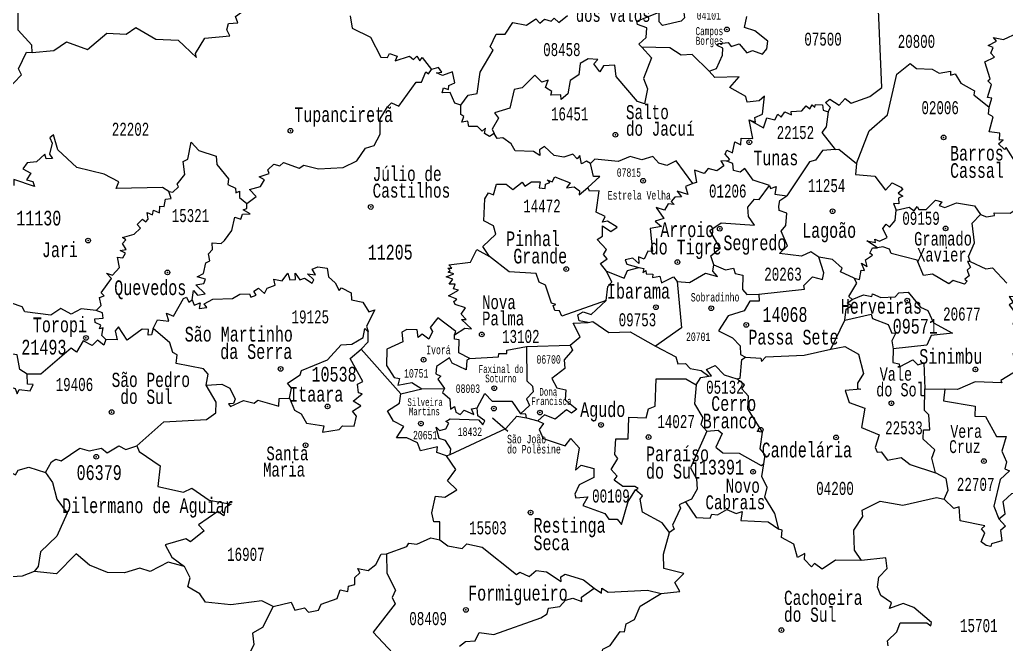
# Model space of a CAD drawing. Header units: millimetres. Extents: x 9851 to 10267, y 23387 to 23778.
# Drawn here: x 10047.2 to 10066.13, y 23424.13 to 23436.12 of the extents above; entities that cross this region are included whole.
import ezdxf
from ezdxf.enums import TextEntityAlignment as Align

# ---------------------------------------------------------------- set-up
doc = ezdxf.new("R2010")
doc.units = ezdxf.units.MM
doc.layers.add('3', color=7, linetype='Continuous')
doc.styles.add('MONOTXT', font='MONOTXT', dxfattribs={"height": 0.2})

# ---------------------------------------------------------------- blocks, each defined once
blk = doc.blocks.new('SEDE')
at = {"layer": '3', "color": 7, "linetype": 'Continuous'}
blk.add_circle((0, 0), 0.00451, dxfattribs=at)

msp = doc.modelspace()

# ---------------------------------------------------------------- linework, layer by layer
at = {"color": 7, "linetype": 'Continuous'}
for p, q in [((10062.76, 23429.795), (10063.029, 23430.352)), ((10056.924, 23429.847), (10057.763, 23429.875)), ((10054.51, 23428.94), (10053.751, 23429.794)), ((10054.51, 23428.94), (10054.917, 23429.035)), ((10054.917, 23429.035), (10055.347, 23429.04)), ((10064.563, 23429.032), (10064.95, 23429.029)), ((10056.562, 23428.214), (10056.269, 23428.469)), ((10056.92, 23428.479), (10057.141, 23428.419)), ((10055.389, 23427.745), (10055.455, 23427.771))]:
    msp.add_line(p, q, dxfattribs=at)
for points in [[(10047.442, 23435.491), (10047.433, 23435.628), (10047.172, 23435.916), (10047.17, 23436.943), (10047.008, 23436.868), (10046.976, 23436.926), (10046.826, 23436.895), (10046.767, 23436.946), (10046.859, 23436.969), (10046.869, 23437.05), (10046.847, 23437.247), (10046.722, 23437.298), (10046.811, 23437.331), (10046.719, 23437.489), (10046.783, 23437.535), (10046.623, 23437.449), (10046.725, 23437.696), (10046.97, 23437.845)], [(10062.709, 23434.353), (10062.752, 23434.431), (10062.659, 23434.53), (10062.741, 23434.595), (10062.92, 23434.478), (10063.033, 23434.605), (10063.148, 23434.517), (10063.509, 23434.647), (10063.737, 23434.817), (10063.65, 23436.906), (10063.451, 23437.179), (10063.507, 23437.452)], [(10047.442, 23435.491), (10047.858, 23435.525), (10048.101, 23435.696), (10048.503, 23435.544), (10048.87, 23435.86), (10049.24, 23435.841), (10049.426, 23435.969), (10049.812, 23435.746), (10050.24, 23435.725), (10050.589, 23435.391), (10050.573, 23435.471), (10050.754, 23435.762), (10051.229, 23435.809), (10051.171, 23435.922), (10051.207, 23436.048), (10051.385, 23436.058), (10051.342, 23436.179), (10051.452, 23436.262), (10051.506, 23436.474), (10051.588, 23436.456), (10051.778, 23436.615), (10051.698, 23436.683)], [(10060.152, 23436.491), (10059.942, 23436.256), (10059.955, 23436.152), (10059.888, 23436.092), (10059.532, 23436.008), (10059.466, 23436.077), (10059.465, 23436.265)], [(10059.135, 23435.589), (10059.08, 23435.651), (10059.215, 23435.78), (10059.234, 23435.963), (10059.052, 23436.026), (10059.04, 23436.092), (10059.465, 23436.265)], [(10053.54, 23436.192), (10053.58, 23435.956), (10053.929, 23435.785), (10054.131, 23435.397), (10054.258, 23435.392), (10054.294, 23435.471), (10054.439, 23435.416), (10054.402, 23435.33), (10054.679, 23435.417), (10054.756, 23435.352), (10054.818, 23435.418), (10054.873, 23435.331), (10054.92, 23435.394), (10055.103, 23435.161)], [(10055.66, 23434.476), (10055.801, 23434.673), (10055.974, 23434.7), (10056.035, 23435.112), (10056.282, 23435.536), (10056.228, 23435.595), (10056.341, 23435.841), (10056.513, 23435.839), (10056.662, 23436.067), (10056.923, 23436.015), (10057.101, 23436.135), (10057.18, 23436.051), (10057.267, 23436.13), (10057.395, 23436.091), (10057.455, 23436.149), (10057.544, 23436.068), (10057.712, 23436.199)], [(10060.424, 23435.13), (10060.567, 23435.181), (10060.683, 23435.439), (10060.689, 23435.571), (10060.582, 23435.623), (10060.613, 23435.661), (10060.794, 23435.681), (10060.847, 23435.605), (10061.002, 23435.656), (10061.151, 23435.482), (10061.256, 23435.525), (10061.449, 23435.46), (10061.532, 23435.559), (10061.552, 23435.705), (10061.301, 23435.906), (10061.105, 23435.969), (10061.152, 23436.183)], [(10065.799, 23434.439), (10065.848, 23434.616), (10065.766, 23434.626), (10065.846, 23434.876), (10065.77, 23434.944), (10065.815, 23434.982), (10065.718, 23435.31), (10065.898, 23435.402), (10065.829, 23435.477), (10065.874, 23435.583), (10065.779, 23435.624), (10065.936, 23435.71), (10065.883, 23435.779), (10066.076, 23435.738), (10066.349, 23435.865), (10066.583, 23435.871), (10066.605, 23435.947), (10066.744, 23435.87), (10066.872, 23435.896), (10067.108, 23436.037), (10067.33, 23435.981), (10067.504, 23436.096), (10067.755, 23436.046)], [(10046.03, 23434.421), (10046.642, 23434.447), (10047.237, 23435.062), (10047.175, 23435.176), (10047.33, 23435.498), (10047.442, 23435.491)], [(10059.135, 23435.589), (10059.319, 23435.384), (10059.165, 23434.991), (10059.241, 23434.791), (10059.188, 23434.502), (10059.053, 23434.547), (10058.642, 23435.031), (10058.615, 23435.247), (10058.4, 23435.234), (10058.331, 23435.121), (10058.215, 23435.271), (10058.294, 23435.354), (10058.106, 23435.365), (10057.95, 23435.281), (10057.927, 23435.06), (10057.76, 23434.954), (10057.714, 23434.696), (10057.585, 23434.589), (10057.583, 23434.678), (10057.388, 23434.671), (10057.411, 23434.743), (10057.285, 23434.818), (10057.338, 23434.96), (10057.215, 23434.922), (10057.084, 23435.057), (10056.841, 23434.812), (10056.686, 23434.78), (10056.604, 23434.422), (10056.308, 23434.332), (10056.386, 23434.226), (10056.267, 23434.018), (10056.304, 23433.936)], [(10060.424, 23435.13), (10060.103, 23435.454), (10059.89, 23435.439), (10059.672, 23435.579), (10059.135, 23435.589)], [(10051.56, 23432.592), (10051.736, 23432.723), (10051.609, 23432.86), (10051.821, 23432.916), (10051.897, 23433.043), (10051.797, 23433.103), (10051.988, 23433.166), (10051.959, 23433.237), (10052.075, 23433.348), (10052.189, 23433.311), (10052.264, 23433.381), (10052.56, 23433.269), (10052.651, 23433.326), (10052.934, 23433.257), (10053.406, 23433.284), (10053.67, 23433.407), (10053.837, 23433.654), (10054, 23433.707), (10054.113, 23433.92), (10054.117, 23434.218), (10054.255, 23434.447), (10054.331, 23434.522), (10054.471, 23434.457), (10054.803, 23434.918), (10054.911, 23434.917), (10054.994, 23435.119), (10055.044, 23435.081), (10055.103, 23435.161)], [(10055.66, 23434.476), (10055.547, 23434.516), (10055.46, 23434.723), (10055.304, 23434.717), (10055.331, 23434.808), (10055.427, 23434.778), (10055.435, 23434.858), (10055.549, 23434.909), (10055.504, 23435.116), (10055.314, 23435.047), (10055.193, 23435.097), (10055.297, 23435.112), (10055.233, 23435.201), (10055.103, 23435.161)], [(10061.195, 23434.195), (10061.314, 23434.152), (10061.303, 23434.243), (10061.449, 23434.308), (10061.49, 23434.652), (10061.389, 23434.561), (10061.154, 23434.539), (10061.131, 23434.647), (10060.825, 23434.816), (10061.002, 23435.025), (10060.538, 23435.008), (10060.424, 23435.13)], [(10063.252, 23433.356), (10063.495, 23433.989), (10063.851, 23434.295), (10064.027, 23435.076), (10064.285, 23435.276), (10064.406, 23435.185), (10064.707, 23435.17), (10064.841, 23435.091), (10065.059, 23435.132), (10065.056, 23435.056), (10065.143, 23435.078), (10065.252, 23434.898), (10065.515, 23434.754), (10065.502, 23434.679), (10065.799, 23434.439)], [(10056.304, 23433.936), (10056.213, 23433.877), (10056.118, 23433.935), (10056.133, 23434.04), (10056.071, 23433.982), (10055.981, 23434.066), (10055.815, 23434.072), (10055.797, 23434.171), (10055.684, 23434.155), (10055.723, 23434.26), (10055.662, 23434.298), (10055.66, 23434.476)], [(10061.195, 23434.195), (10061.471, 23434.045), (10061.533, 23434.233), (10061.685, 23434.2), (10061.745, 23434.303), (10061.807, 23434.251), (10061.876, 23434.348), (10062.006, 23434.292), (10062, 23434.358), (10062.202, 23434.368), (10062.288, 23434.464), (10062.355, 23434.41), (10062.404, 23434.482), (10062.451, 23434.438), (10062.466, 23434.49), (10062.603, 23434.485), (10062.614, 23434.381), (10062.709, 23434.353)], [(10062.709, 23434.353), (10062.673, 23434.061), (10062.591, 23433.953), (10062.843, 23433.629)], [(10066.481, 23433.274), (10066.336, 23433.331), (10066.127, 23433.665), (10066.092, 23433.628), (10065.98, 23433.735), (10066.064, 23433.813), (10065.997, 23433.809), (10066.003, 23433.942), (10065.797, 23433.964), (10065.873, 23434.254), (10065.783, 23434.308), (10065.799, 23434.439)], [(10060.766, 23433.405), (10060.822, 23433.435), (10060.734, 23433.54), (10060.764, 23433.615), (10060.875, 23433.564), (10060.918, 23433.772), (10061.033, 23433.718), (10061.038, 23433.846), (10061.267, 23433.838), (10061.195, 23434.195)], [(10050.062, 23432.821), (10049.938, 23432.896), (10049.053, 23432.878), (10049.101, 23433.01), (10048.821, 23433.151), (10048.298, 23433.28), (10047.929, 23433.623), (10047.847, 23433.912), (10047.78, 23433.849), (10047.823, 23433.747), (10047.769, 23433.536), (10047.83, 23433.452), (10047.709, 23433.451), (10047.68, 23433.536), (10047.521, 23433.393), (10047.343, 23433.374), (10047.26, 23433.255), (10047.415, 23433.173), (10047.329, 23433.047), (10047.454, 23433.011), (10047.482, 23432.919), (10047.087, 23433.052), (10047.087, 23432.937)], [(10058.148, 23433.36), (10058.072, 23433.401), (10057.98, 23433.353), (10057.945, 23433.511), (10057.895, 23433.448), (10057.809, 23433.541), (10057.64, 23433.481), (10057.454, 23433.514), (10057.269, 23433.683), (10057.17, 23433.62), (10057.178, 23433.51), (10057.059, 23433.586), (10056.702, 23433.602), (10056.627, 23433.734), (10056.47, 23433.852), (10056.36, 23433.837), (10056.304, 23433.936)], [(10050.062, 23432.821), (10050.136, 23432.806), (10050.247, 23432.911), (10050.22, 23432.964), (10050.368, 23433.149), (10050.336, 23433.398), (10050.423, 23433.443), (10050.49, 23433.768), (10050.635, 23433.607), (10050.971, 23433.5), (10050.984, 23433.341), (10051.206, 23433.063), (10051.193, 23432.953), (10051.34, 23432.884), (10051.347, 23432.796), (10051.416, 23432.829), (10051.419, 23432.708), (10051.56, 23432.592)], [(10062.843, 23433.629), (10062.6, 23433.609), (10062.464, 23433.425), (10062.351, 23433.392), (10061.917, 23432.736)], [(10062.843, 23433.629), (10062.915, 23433.635), (10063.252, 23433.356)], [(10060.115, 23432.973), (10059.791, 23433.412), (10059.613, 23433.321), (10059.463, 23433.363), (10059.343, 23433.494), (10059.135, 23433.431), (10058.908, 23433.494), (10058.68, 23433.399), (10058.233, 23433.441), (10058.148, 23433.36)], [(10060.766, 23433.405), (10060.651, 23433.408), (10060.705, 23433.312), (10060.573, 23433.218), (10060.409, 23433.26), (10060.33, 23433.168), (10060.143, 23433.229), (10060.185, 23432.991), (10060.115, 23432.973)], [(10061.583, 23432.937), (10061.27, 23433.037), (10061.112, 23433.26), (10061.02, 23433.195), (10060.895, 23433.224), (10060.881, 23433.36), (10060.766, 23433.405)], [(10058.101, 23432.895), (10058.33, 23433.111), (10058.206, 23433.111), (10058.148, 23433.36)], [(10063.252, 23433.356), (10063.231, 23433.15), (10063.608, 23433.113), (10063.808, 23432.844), (10063.937, 23432.987), (10064.103, 23432.905), (10064.139, 23432.858), (10064.05, 23432.791), (10064.143, 23432.731), (10064.057, 23432.691), (10064.067, 23432.582), (10063.963, 23432.589), (10064.015, 23432.466)], [(10056.21, 23431.574), (10056.083, 23431.763), (10056.336, 23432.004), (10056.292, 23432.163), (10056.105, 23432.261), (10056.123, 23432.681), (10056.195, 23432.793), (10056.287, 23432.76), (10056.345, 23432.964), (10056.531, 23432.959), (10056.662, 23432.861), (10056.839, 23433.002), (10056.891, 23432.923), (10057.021, 23433.01), (10057.182, 23433.009), (10057.163, 23432.891), (10057.282, 23432.881), (10057.289, 23432.965), (10057.372, 23432.996), (10057.318, 23433.047), (10057.412, 23433.01), (10057.465, 23433.104), (10057.76, 23432.985), (10057.693, 23432.89), (10057.838, 23432.914), (10057.939, 23432.837), (10057.93, 23432.757), (10058.101, 23432.895)], [(10058.456, 23431.293), (10058.345, 23431.438), (10058.473, 23431.53), (10058.402, 23431.615), (10058.454, 23431.708), (10058.28, 23431.897), (10058.382, 23431.967), (10058.378, 23432.16), (10058.542, 23432.054), (10058.663, 23432.134), (10058.474, 23432.255), (10058.378, 23432.23), (10058.429, 23432.342), (10058.26, 23432.427), (10058.314, 23432.834), (10058.133, 23432.83), (10058.101, 23432.895)], [(10060.115, 23432.973), (10059.971, 23432.918), (10060.02, 23432.766), (10059.813, 23432.826), (10059.895, 23432.719), (10059.766, 23432.713), (10059.698, 23432.631), (10059.754, 23432.575), (10059.637, 23432.586), (10059.57, 23432.466), (10059.408, 23432.514), (10059.557, 23432.303), (10059.39, 23432.251), (10059.513, 23432.151), (10059.292, 23432.114), (10059.339, 23431.667), (10059.253, 23431.677), (10059.182, 23431.52), (10059.074, 23431.566), (10059.078, 23431.442), (10058.961, 23431.54), (10058.814, 23431.507), (10058.849, 23431.429), (10059.075, 23431.362)], [(10060.518, 23431.413), (10060.461, 23431.586), (10060.639, 23431.736), (10060.442, 23432.076), (10060.656, 23432.221), (10061.299, 23432.178), (10061.183, 23432.341), (10061.171, 23432.522), (10061.295, 23432.677), (10061.388, 23432.669), (10061.583, 23432.937)], [(10061.583, 23432.937), (10061.603, 23432.877), (10061.715, 23432.918), (10061.688, 23432.77), (10061.917, 23432.736)], [(10048.668, 23430.538), (10048.761, 23430.634), (10048.731, 23430.784), (10048.822, 23430.82), (10048.76, 23430.874), (10048.96, 23431.149), (10048.865, 23431.252), (10048.983, 23431.217), (10049.117, 23431.361), (10049.077, 23431.559), (10049.179, 23431.545), (10049.227, 23431.638), (10049.127, 23431.69), (10049.24, 23431.708), (10049.175, 23431.823), (10049.233, 23431.895), (10049.172, 23431.94), (10049.398, 23432.003), (10049.517, 23432.119), (10049.455, 23432.187), (10049.558, 23432.291), (10049.62, 23432.236), (10049.667, 23432.289), (10049.643, 23432.419), (10049.747, 23432.376), (10049.766, 23432.465), (10049.882, 23432.411), (10049.887, 23432.541), (10049.972, 23432.531), (10049.994, 23432.673), (10050.107, 23432.689), (10050.062, 23432.821)], [(10062.529, 23431.559), (10062.375, 23431.662), (10062.197, 23431.579), (10061.777, 23431.632), (10061.927, 23431.776), (10061.81, 23432.062), (10061.899, 23432.172), (10061.917, 23432.405), (10061.768, 23432.454), (10061.76, 23432.538), (10061.782, 23432.647), (10061.917, 23432.736)], [(10064.015, 23432.466), (10064.265, 23432.518), (10064.358, 23432.453), (10064.414, 23432.536), (10064.45, 23432.474), (10064.591, 23432.476), (10064.771, 23432.658), (10064.889, 23432.626), (10064.842, 23432.555), (10064.947, 23432.516), (10065.17, 23432.603), (10065.515, 23432.545), (10065.635, 23432.381)], [(10065.635, 23432.381), (10065.75, 23432.335), (10065.9, 23432.361), (10065.896, 23432.414), (10066.202, 23432.407), (10066.357, 23432.506), (10066.39, 23432.674)], [(10050.509, 23430.745), (10050.537, 23430.924), (10050.613, 23430.829), (10050.755, 23430.855), (10050.579, 23431.031), (10050.732, 23431.053), (10050.763, 23431.136), (10050.606, 23431.181), (10050.727, 23431.25), (10050.773, 23431.454), (10050.849, 23431.488), (10050.82, 23431.626), (10050.9, 23431.707), (10050.892, 23431.839), (10051.064, 23431.823), (10051.127, 23431.883), (10051.272, 23432.072), (10051.33, 23432.331), (10051.44, 23432.292), (10051.475, 23432.384), (10051.622, 23432.39), (10051.484, 23432.467), (10051.557, 23432.493), (10051.56, 23432.592)], [(10063.654, 23431.741), (10063.452, 23431.875), (10063.619, 23431.844), (10063.602, 23431.908), (10063.693, 23431.867), (10063.84, 23431.94), (10063.759, 23432.113), (10063.82, 23432.192), (10063.886, 23432.137), (10063.992, 23432.265), (10064.015, 23432.466)], [(10065.431, 23431.481), (10065.399, 23431.571), (10065.514, 23431.836), (10065.471, 23432.214), (10065.635, 23432.381)], [(10055.54, 23430.068), (10055.742, 23430.197), (10055.868, 23430.188), (10055.673, 23430.365), (10055.765, 23430.367), (10055.668, 23430.468), (10055.751, 23430.59), (10055.554, 23430.65), (10055.526, 23430.71), (10055.587, 23430.753), (10055.427, 23430.816), (10055.617, 23430.925), (10055.522, 23430.956), (10055.552, 23431.043), (10055.442, 23431.045), (10055.511, 23431.14), (10055.381, 23431.183), (10055.526, 23431.239), (10055.417, 23431.27), (10055.461, 23431.303), (10055.415, 23431.353), (10055.488, 23431.347), (10055.43, 23431.413), (10055.849, 23431.465), (10055.968, 23431.706), (10056.21, 23431.574)], [(10063.211, 23431.157), (10063.308, 23431.131), (10063.341, 23431.312), (10063.408, 23431.305), (10063.349, 23431.446), (10063.458, 23431.38), (10063.425, 23431.51), (10063.559, 23431.598), (10063.511, 23431.64), (10063.558, 23431.737), (10063.654, 23431.741)], [(10065.431, 23431.481), (10065.383, 23431.478), (10065.442, 23431.366), (10065.376, 23431.311), (10065.414, 23431.201), (10065.329, 23431.139), (10065.375, 23431.103), (10065.325, 23431.042), (10065.108, 23431.111), (10065.026, 23431.046), (10064.713, 23431.236), (10064.539, 23431.211), (10064.416, 23431.504), (10063.92, 23431.634), (10063.888, 23431.717), (10063.76, 23431.758), (10063.654, 23431.741)], [(10058.451, 23430.731), (10057.602, 23430.431), (10057.558, 23430.533), (10057.467, 23430.538), (10057.434, 23430.631), (10057.483, 23430.65), (10057.404, 23430.676), (10057.284, 23431.023), (10057.168, 23431.082), (10057.109, 23431.247), (10056.591, 23431.277), (10056.21, 23431.574)], [(10061.377, 23430.849), (10062.258, 23430.946), (10062.245, 23431.016), (10062.408, 23431.186), (10062.602, 23431.134), (10062.628, 23431.258), (10062.529, 23431.559)], [(10063.211, 23431.157), (10062.946, 23431.282), (10062.981, 23431.352), (10062.795, 23431.519), (10062.529, 23431.559)], [(10050.509, 23430.745), (10050.544, 23430.638), (10050.66, 23430.685), (10050.64, 23430.573), (10050.793, 23430.598), (10050.737, 23430.666), (10050.907, 23430.753), (10051.282, 23430.77), (10051.425, 23430.851), (10051.608, 23430.855), (10051.634, 23430.793), (10051.734, 23430.834), (10051.694, 23430.91), (10051.779, 23430.966), (10051.898, 23430.863), (10051.945, 23430.964), (10052.103, 23431.024), (10052.077, 23431.138), (10052.236, 23431.108), (10052.346, 23431.253), (10052.385, 23431.129), (10052.493, 23431.135), (10052.482, 23431.256), (10052.571, 23431.128), (10052.661, 23431.156), (10052.813, 23431.064), (10052.844, 23431.128), (10052.723, 23431.242), (10052.876, 23431.224), (10052.811, 23431.329), (10052.922, 23431.374), (10053.101, 23431.353), (10053.126, 23431.181), (10053.251, 23431.07), (10053.328, 23430.923), (10053.371, 23430.97), (10053.559, 23430.875), (10053.566, 23430.739), (10053.783, 23430.698), (10053.9, 23430.511), (10054.01, 23430.553), (10053.854, 23430.235), (10053.883, 23430.13)], [(10058.456, 23431.293), (10058.793, 23431.158), (10058.862, 23431.302), (10059.075, 23431.362)], [(10059.075, 23431.362), (10059.172, 23431.343), (10059.151, 23431.269), (10059.214, 23431.303), (10059.218, 23431.24), (10059.343, 23431.232), (10059.34, 23431.168), (10059.478, 23431.197), (10059.51, 23431.069), (10059.745, 23431.184), (10059.813, 23431.094)], [(10059.813, 23431.094), (10060.05, 23431.076), (10060.355, 23431.251), (10060.589, 23431.19), (10060.494, 23431.294), (10060.518, 23431.413)], [(10060.518, 23431.413), (10060.739, 23431.319), (10060.891, 23431.353), (10060.923, 23431.245), (10061.071, 23431.215), (10061.065, 23430.942), (10061.152, 23430.842), (10061.377, 23430.849)], [(10065.431, 23431.481), (10065.733, 23431.334), (10065.865, 23431.356), (10066.138, 23431.061)], [(10058.451, 23430.731), (10058.485, 23430.999), (10058.558, 23431.084), (10058.456, 23431.293)], [(10063.169, 23430.751), (10063.108, 23430.807), (10063.258, 23431.062), (10063.211, 23431.157)], [(10059.813, 23431.094), (10059.894, 23430.206), (10059.4, 23429.854)], [(10066.407, 23431.011), (10066.347, 23430.956), (10066.364, 23430.792), (10066.185, 23430.807), (10066.256, 23430.691), (10066.18, 23430.645), (10066.35, 23430.431), (10066.252, 23430.28), (10066.376, 23430.21), (10066.44, 23430.051), (10066.249, 23429.699), (10066.364, 23429.535), (10066.367, 23429.403), (10066.019, 23429.194), (10066.043, 23429.15), (10065.528, 23429.165), (10065.19, 23429.023), (10064.95, 23429.029)], [(10049.762, 23430.193), (10049.845, 23430.356), (10050.063, 23430.334), (10050.014, 23430.487), (10050.152, 23430.427), (10050.343, 23430.768), (10050.397, 23430.793), (10050.445, 23430.699), (10050.509, 23430.745)], [(10061.377, 23430.849), (10061.383, 23430.715), (10061.206, 23430.715), (10061.096, 23430.531), (10060.794, 23430.433), (10060.608, 23430.145), (10060.876, 23430.015), (10061.024, 23429.86), (10061.025, 23429.692), (10061.126, 23429.641)], [(10063.169, 23430.751), (10063.385, 23430.835), (10063.547, 23430.806), (10063.558, 23430.859), (10063.721, 23430.79), (10063.994, 23430.798), (10064.063, 23430.874), (10064.246, 23430.887), (10064.483, 23430.599), (10064.622, 23430.54), (10064.73, 23430.303), (10065.094, 23430.105), (10064.684, 23430.058), (10064.605, 23429.87), (10063.957, 23429.801)], [(10048.668, 23430.538), (10048.381, 23430.568), (10048.185, 23430.47), (10047.992, 23430.575), (10047.796, 23430.449), (10047.299, 23430.511), (10047.25, 23430.607), (10047.04, 23430.676), (10046.984, 23430.5), (10046.843, 23430.437), (10046.812, 23430.274)], [(10058.107, 23430.31), (10057.932, 23430.338), (10057.908, 23430.456), (10058.009, 23430.51), (10058.163, 23430.461), (10058.451, 23430.731)], [(10063.029, 23430.352), (10063.057, 23430.562), (10063.155, 23430.624), (10063.072, 23430.681), (10063.169, 23430.751)], [(10048.85, 23429.981), (10048.776, 23430.055), (10048.801, 23430.203), (10048.729, 23430.185), (10048.758, 23430.253), (10048.646, 23430.307), (10048.644, 23430.378), (10048.8, 23430.387), (10048.79, 23430.49), (10048.668, 23430.538)], [(10055.54, 23430.068), (10055.565, 23430.137), (10055.219, 23430.395), (10055.073, 23430.208), (10055.12, 23430.133), (10055.047, 23429.99), (10054.922, 23430.081), (10054.845, 23430.02), (10054.828, 23430.166), (10054.63, 23430.171), (10054.532, 23430.121), (10054.552, 23429.938), (10054.245, 23429.795), (10054.234, 23429.483), (10054.381, 23429.25), (10054.487, 23429.235), (10054.452, 23429.102), (10054.72, 23429.153), (10054.917, 23429.035)], [(10063.029, 23430.352), (10063.534, 23430.468), (10063.563, 23430.385), (10063.859, 23430.267), (10063.93, 23430.105), (10064.01, 23430.107), (10063.933, 23429.953), (10063.957, 23429.801)], [(10047.342, 23429.316), (10047.203, 23429.403), (10047.153, 23429.686), (10046.974, 23429.711), (10047.02, 23429.783), (10046.928, 23429.803), (10046.865, 23430.069), (10046.907, 23430.199), (10046.812, 23430.274)], [(10049.762, 23430.193), (10049.73, 23430.07), (10049.667, 23430.061), (10049.673, 23430.17), (10049.549, 23430.176), (10049.263, 23429.97), (10049.095, 23430.223), (10049.032, 23430.145), (10049.07, 23429.975), (10048.85, 23429.981)], [(10050.775, 23429.105), (10050.815, 23429.314), (10050.723, 23429.42), (10050.199, 23429.519), (10050.218, 23429.687), (10050.14, 23429.73), (10050.082, 23429.918), (10049.762, 23430.193)], [(10052.379, 23428.855), (10052.415, 23429.049), (10052.338, 23429.144), (10052.582, 23429.301), (10052.608, 23429.386), (10053.105, 23429.588), (10053.367, 23429.879), (10053.574, 23429.889), (10053.791, 23430.018), (10053.82, 23430.19), (10053.883, 23430.13)], [(10057.763, 23429.875), (10057.949, 23430.033), (10057.82, 23430.297), (10058.107, 23430.31)], [(10058.107, 23430.31), (10058.197, 23430.324), (10058.501, 23430.117), (10058.909, 23430.126), (10059.4, 23429.854)], [(10053.751, 23429.794), (10053.882, 23429.935), (10053.883, 23430.13)], [(10055.837, 23429.614), (10055.626, 23429.723), (10055.633, 23429.973), (10055.543, 23429.988), (10055.54, 23430.068)], [(10048.85, 23429.981), (10048.815, 23429.875), (10048.695, 23429.968), (10048.592, 23429.863), (10048.416, 23429.953), (10048.288, 23429.738), (10048.19, 23429.815), (10047.604, 23429.318), (10047.342, 23429.316)], [(10055.837, 23429.614), (10056.387, 23429.648), (10056.393, 23429.713), (10056.542, 23429.715), (10056.543, 23429.777), (10056.924, 23429.847)], [(10056.924, 23429.847), (10056.926, 23429.186), (10057.038, 23429.086), (10057.052, 23428.976), (10056.922, 23428.844), (10056.977, 23428.715), (10056.81, 23428.553)], [(10057.763, 23429.875), (10057.806, 23429.777), (10057.646, 23429.588), (10057.657, 23429.425), (10057.407, 23429.235), (10057.504, 23429.051), (10057.679, 23429.016), (10057.665, 23428.821), (10057.887, 23428.643), (10057.783, 23428.567), (10057.69, 23428.63), (10057.472, 23428.454), (10057.269, 23428.536), (10057.141, 23428.419)], [(10059.4, 23429.854), (10059.785, 23429.645), (10059.823, 23429.514), (10059.975, 23429.523), (10060.06, 23429.421), (10060.271, 23429.386), (10060.419, 23429.274)], [(10062.76, 23429.795), (10063.032, 23429.846), (10063.293, 23429.699), (10063.39, 23429.331), (10063.275, 23429.141), (10063.275, 23429.037), (10063.337, 23429.026), (10063.037, 23428.999), (10063.112, 23428.769), (10063.414, 23428.662), (10063.349, 23428.291), (10063.686, 23428.149), (10063.61, 23427.905), (10063.652, 23427.82), (10063.724, 23427.824), (10063.847, 23427.664), (10064.11, 23427.713), (10064.283, 23427.581), (10064.767, 23427.422)], [(10052.379, 23428.855), (10052.471, 23428.624), (10052.601, 23428.554), (10052.704, 23428.374), (10053.032, 23428.323), (10053.007, 23428.204), (10053.329, 23428.255), (10053.395, 23428.323), (10053.616, 23428.317), (10053.664, 23428.509), (10053.583, 23428.608), (10053.744, 23428.707), (10053.595, 23428.797), (10053.769, 23428.936), (10053.698, 23428.955), (10053.68, 23429.123), (10053.783, 23429.175), (10053.542, 23429.616), (10053.751, 23429.794)], [(10055.837, 23429.614), (10055.776, 23429.581), (10055.765, 23429.398), (10055.496, 23429.524), (10055.446, 23429.631), (10055.197, 23429.464), (10055.183, 23429.321), (10055.282, 23429.279), (10055.224, 23429.221), (10055.347, 23429.04)], [(10060.959, 23429.228), (10061.022, 23429.239), (10061.054, 23429.598), (10061.126, 23429.641)], [(10061.126, 23429.641), (10061.416, 23429.622), (10061.429, 23429.561), (10061.511, 23429.647), (10062.251, 23429.68), (10062.76, 23429.795)], [(10063.957, 23429.801), (10063.949, 23429.538), (10064.073, 23429.512), (10064.076, 23429.456), (10064.333, 23429.593), (10064.43, 23429.493), (10064.543, 23429.532), (10064.563, 23429.032)], [(10060.419, 23429.274), (10060.474, 23429.281), (10060.378, 23429.406), (10060.541, 23429.484), (10060.712, 23429.302), (10060.959, 23429.228)], [(10045.975, 23428.335), (10045.978, 23428.422), (10046.002, 23428.38), (10046.099, 23428.45), (10046.065, 23428.535), (10046.137, 23428.661), (10046.429, 23428.64), (10046.628, 23428.751), (10046.552, 23428.956), (10046.595, 23429.091), (10046.709, 23429.09), (10046.856, 23428.956), (10046.972, 23429.211), (10046.983, 23429.077), (10047.11, 23429.037), (10047.149, 23428.939), (10047.189, 23429.022), (10047.4, 23428.993), (10047.46, 23429.114), (10047.347, 23429.125), (10047.342, 23429.316)], [(10060.177, 23429.113), (10060.267, 23429.252), (10060.419, 23429.274)], [(10049.445, 23427.94), (10049.963, 23428.402), (10050.786, 23428.443), (10050.962, 23428.573), (10050.967, 23428.778), (10050.775, 23429.105)], [(10050.775, 23429.105), (10051.079, 23429.124), (10051.233, 23429.046), (10051.333, 23428.837), (10051.3, 23428.751), (10051.208, 23428.746), (10051.243, 23428.696), (10051.494, 23428.812), (10051.697, 23428.756), (10051.769, 23428.816), (10052.172, 23428.699), (10052.178, 23428.848), (10052.379, 23428.855)], [(10059.011, 23427.095), (10059.063, 23427.118), (10059.002, 23427.16), (10058.768, 23427.157), (10058.602, 23427.28), (10058.662, 23427.356), (10058.545, 23427.488), (10058.672, 23427.698), (10058.617, 23427.776), (10058.638, 23428.073), (10058.874, 23428.071), (10058.885, 23428.493), (10059.217, 23428.479), (10059.26, 23428.651), (10059.388, 23428.703), (10059.41, 23429.223), (10059.978, 23429.226), (10060.177, 23429.113)], [(10060.177, 23429.113), (10060.144, 23428.748), (10060.308, 23428.475), (10060.269, 23428.351), (10060.383, 23428.22)], [(10061.474, 23427.593), (10061.503, 23427.767), (10061.405, 23427.885), (10061.45, 23428.203), (10061.169, 23428.649), (10061.181, 23428.893), (10061.052, 23429.032), (10061.103, 23429.111), (10060.959, 23429.228)], [(10055.389, 23427.745), (10055.202, 23427.813), (10055.217, 23427.919), (10054.889, 23427.846), (10054.832, 23427.998), (10054.625, 23428.093), (10054.427, 23428.092), (10054.567, 23428.311), (10054.373, 23428.416), (10054.258, 23428.613), (10054.485, 23428.76), (10054.51, 23428.94)], [(10055.347, 23429.04), (10055.314, 23428.964), (10055.452, 23428.844), (10055.465, 23428.646), (10055.544, 23428.697), (10055.566, 23428.583), (10055.653, 23428.542), (10055.728, 23428.624), (10055.91, 23428.543), (10055.869, 23428.648), (10055.975, 23428.671)], [(10055.975, 23428.671), (10056.121, 23428.945), (10056.265, 23428.798), (10056.64, 23428.797), (10056.81, 23428.553)], [(10064.767, 23427.422), (10064.699, 23427.706), (10064.754, 23427.864), (10064.532, 23428.07), (10064.536, 23428.25), (10064.659, 23428.25), (10064.638, 23428.533), (10064.556, 23428.62), (10064.563, 23429.032)], [(10064.95, 23429.029), (10064.919, 23428.803), (10065.528, 23428.703), (10065.526, 23428.507), (10065.731, 23428.502), (10065.94, 23428.12), (10066.127, 23428.118), (10066.043, 23427.835), (10066.128, 23427.635), (10066.099, 23427.5), (10066.19, 23427.458), (10066.007, 23427.292), (10065.887, 23426.78), (10065.984, 23426.539)], [(10055.455, 23427.771), (10055.473, 23427.879), (10055.371, 23428.04), (10055.25, 23428.078), (10055.19, 23428.297), (10055.255, 23428.236), (10055.378, 23428.264), (10055.431, 23428.374), (10055.375, 23428.409), (10055.455, 23428.46), (10055.999, 23428.436), (10056.082, 23428.344), (10056.124, 23428.422), (10055.99, 23428.514), (10055.975, 23428.671)], [(10055.455, 23427.771), (10056.525, 23428.273), (10056.74, 23428.512), (10056.92, 23428.479)], [(10056.92, 23428.479), (10056.912, 23428.546), (10056.81, 23428.553)], [(10057.141, 23428.419), (10057.248, 23428.371), (10057.165, 23428.251), (10057.24, 23428.083), (10057.666, 23427.942), (10057.773, 23428.082), (10057.932, 23427.904), (10057.863, 23427.475), (10057.971, 23427.57), (10058.211, 23427.505), (10058.217, 23427.329), (10057.935, 23427.188), (10057.85, 23427.012), (10057.871, 23426.939), (10058.101, 23426.96), (10058.005, 23426.795), (10058.422, 23426.641), (10058.502, 23426.532), (10058.663, 23426.529), (10058.747, 23426.427), (10058.876, 23426.874), (10059.011, 23427.095)], [(10060.383, 23428.22), (10060.069, 23427.516), (10060.183, 23427.308), (10060.196, 23427.108), (10060.089, 23426.919), (10059.972, 23426.864)], [(10060.383, 23428.22), (10060.601, 23428.241), (10060.674, 23428.178), (10060.554, 23427.913), (10060.69, 23427.805), (10061.005, 23427.802), (10061.422, 23427.563), (10061.474, 23427.593)], [(10047.694, 23427.428), (10047.807, 23427.632), (10047.894, 23427.687), (10047.998, 23427.654), (10048.351, 23427.897), (10048.535, 23427.841), (10048.767, 23427.898), (10048.875, 23427.803), (10049.103, 23427.938), (10049.233, 23427.868), (10049.445, 23427.94)], [(10049.445, 23427.94), (10049.49, 23427.831), (10049.894, 23427.553), (10049.85, 23427.162), (10050.341, 23427.051), (10050.505, 23427.126), (10050.836, 23426.898), (10051.26, 23426.82), (10051.141, 23426.753), (10051.115, 23426.597), (10051.002, 23426.682), (10050.629, 23426.425), (10050.742, 23426.309), (10050.476, 23426.098), (10050.384, 23426.153), (10049.99, 23426.037), (10050.119, 23425.804), (10050.363, 23425.623)], [(10055.261, 23426.134), (10055.26, 23426.48), (10055.144, 23426.481), (10055.108, 23426.656), (10055.178, 23426.973), (10055.356, 23426.955), (10055.585, 23427.095), (10055.407, 23427.269), (10055.568, 23427.487), (10055.389, 23427.745)], [(10061.766, 23426.338), (10061.685, 23426.644), (10061.494, 23426.953), (10061.541, 23427.14), (10061.438, 23427.35), (10061.474, 23427.593)], [(10045.828, 23427.369), (10045.944, 23427.434), (10046.497, 23427.325), (10046.951, 23427.466), (10047.121, 23427.384), (10047.169, 23427.472), (10047.377, 23427.533), (10047.694, 23427.428)], [(10047.694, 23427.428), (10047.832, 23427.233), (10047.911, 23426.918), (10048.11, 23426.647), (10047.912, 23426.205), (10047.597, 23425.905), (10047.555, 23425.626), (10047.476, 23425.526)], [(10064.933, 23426.917), (10065.01, 23427.09), (10064.972, 23427.312), (10064.767, 23427.422)], [(10059.664, 23426.276), (10059.525, 23426.46), (10059.147, 23426.667), (10059.101, 23426.916), (10059.147, 23426.981), (10059.011, 23427.095)], [(10065.984, 23426.539), (10066.103, 23426.633), (10066.068, 23426.872), (10066.234, 23427.023), (10066.602, 23427.048), (10066.897, 23426.871), (10067.352, 23426.972)], [(10059.972, 23426.864), (10059.848, 23426.808), (10059.879, 23426.742), (10059.722, 23426.417), (10059.753, 23426.34), (10059.664, 23426.276)], [(10059.972, 23426.864), (10060.18, 23426.565), (10060.445, 23426.55), (10060.476, 23426.631), (10060.586, 23426.615), (10060.763, 23426.716), (10060.947, 23426.638), (10061.057, 23426.681), (10061.032, 23426.508), (10061.558, 23426.479), (10061.766, 23426.338)], [(10063.349, 23425.736), (10063.215, 23425.937), (10063.203, 23426.32), (10063.373, 23426.585), (10063.365, 23426.708), (10063.709, 23426.875), (10064.14, 23426.798), (10064.788, 23426.947), (10064.933, 23426.917)], [(10065.984, 23426.539), (10066.114, 23426.398), (10066.014, 23426.315), (10066.039, 23426.115), (10065.842, 23426.061), (10065.833, 23426.005), (10065.742, 23426.026), (10065.645, 23426.1), (10065.717, 23426.27), (10065.654, 23426.346), (10065.713, 23426.403), (10065.239, 23426.498), (10065.222, 23426.768), (10065.119, 23426.736), (10064.933, 23426.917)], [(10059.509, 23425.107), (10059.862, 23425.141), (10059.765, 23425.315), (10059.94, 23425.491), (10059.559, 23425.585), (10059.552, 23425.862), (10059.664, 23426.276)], [(10063.349, 23425.736), (10062.85, 23425.747), (10062.593, 23425.57), (10062.449, 23425.68), (10062.389, 23425.62), (10062.257, 23425.755), (10062.259, 23425.875), (10062.119, 23425.799), (10062.053, 23426.055), (10061.815, 23426.178), (10061.827, 23426.32), (10061.766, 23426.338)], [(10054.237, 23425.867), (10054.627, 23426.007), (10054.663, 23426.074), (10054.819, 23426.051), (10055.088, 23426.177), (10055.261, 23426.134)], [(10055.261, 23426.134), (10055.415, 23426.02), (10055.691, 23425.968), (10055.776, 23426.056), (10056.07, 23425.993), (10056.731, 23425.471), (10056.797, 23425.516), (10056.975, 23425.433), (10057.105, 23425.546), (10057.308, 23425.519), (10057.587, 23425.338), (10057.58, 23425.423), (10057.666, 23425.478), (10058.019, 23425.368), (10058.218, 23425.209)], [(10050.363, 23425.623), (10050.047, 23425.71), (10049.702, 23425.53), (10049.502, 23425.593), (10049.208, 23425.504), (10048.882, 23425.511), (10048.542, 23425.65), (10048.285, 23425.865), (10047.906, 23425.481), (10047.476, 23425.526)], [(10052.064, 23424.855), (10052.41, 23424.937), (10052.477, 23424.785), (10052.664, 23424.831), (10052.742, 23424.746), (10052.932, 23424.783), (10052.983, 23424.9), (10053.288, 23425.012), (10053.349, 23425.174), (10053.494, 23425.146), (10053.51, 23425.246), (10053.632, 23425.278), (10053.631, 23425.411), (10053.723, 23425.499), (10053.689, 23425.587), (10053.882, 23425.546), (10054.034, 23425.663), (10054.133, 23425.863), (10054.237, 23425.867)], [(10054.237, 23425.867), (10054.242, 23425.495), (10054.408, 23425.172), (10054.348, 23425.03), (10054.403, 23424.905), (10053.982, 23424.364), (10054.453, 23423.858)], [(10063.862, 23424.099), (10063.85, 23424.194), (10064.029, 23424.371), (10064.09, 23424.545), (10064.603, 23424.541), (10064.682, 23424.486), (10064.69, 23424.55), (10064.351, 23424.837), (10064.149, 23424.911), (10063.885, 23424.817), (10063.924, 23424.924), (10063.723, 23425.067), (10063.656, 23425.229), (10063.68, 23425.42), (10063.844, 23425.585), (10063.815, 23425.787), (10063.349, 23425.736)], [(10047.476, 23425.526), (10047.248, 23425.439), (10046.755, 23425.403), (10046.7, 23425.309), (10046.193, 23425.195), (10046.062, 23425.205), (10045.982, 23425.387), (10045.76, 23425.466), (10045.174, 23425.179), (10045.115, 23425.218), (10044.872, 23425.142), (10044.805, 23424.997), (10044.707, 23425.016), (10044.533, 23424.837), (10044.408, 23424.831), (10044.442, 23424.737), (10044.336, 23424.647), (10044.363, 23424.554), (10043.891, 23424.427), (10043.737, 23424.511)], [(10052.064, 23424.855), (10051.843, 23424.965), (10051.25, 23424.888), (10050.762, 23424.936), (10050.656, 23425.102), (10050.423, 23425.232), (10050.47, 23425.409), (10050.363, 23425.623)], [(10055.639, 23424.095), (10055.751, 23424.187), (10055.935, 23424.2), (10056.012, 23424.359), (10056.293, 23424.32), (10057.199, 23424.639), (10057.321, 23424.718), (10057.347, 23424.826), (10057.563, 23424.857), (10057.67, 23424.975), (10057.812, 23425.013), (10057.983, 23424.954), (10057.979, 23425.037), (10058.218, 23425.209)], [(10057.724, 23423.413), (10058.132, 23423.887), (10058.356, 23423.906), (10058.386, 23424.038), (10058.53, 23424.106), (10058.719, 23424.375), (10058.805, 23424.369), (10058.835, 23424.522), (10058.992, 23424.605), (10059.106, 23424.86), (10059.509, 23425.107)], [(10058.218, 23425.209), (10058.36, 23425.112), (10058.365, 23425.21), (10058.486, 23425.132), (10059.246, 23425.169), (10059.509, 23425.107)], [(10052.064, 23424.855), (10051.861, 23424.455), (10051.666, 23424.341), (10051.694, 23424.127), (10051.596, 23423.931), (10051.317, 23423.757), (10051.297, 23423.605), (10051.172, 23423.574), (10051.238, 23423.523), (10051.23, 23423.395), (10051.132, 23423.185), (10051.007, 23423.096), (10051.025, 23422.914), (10051.088, 23422.925), (10051.076, 23422.846), (10051.21, 23422.725)]]:
    msp.add_lwpolyline(points, dxfattribs=at)
for p in [(10060.766, 23435.932), (10052.394, 23433.988), (10058.627, 23433.91), (10064.924, 23433.86), (10061.197, 23433.768), (10059.16, 23433.027), (10053.935, 23432.524), (10062.794, 23432.443), (10060.63, 23432.107), (10064.963, 23432.113), (10048.513, 23431.88), (10057.685, 23431.332), (10059.819, 23431.466), (10050.035, 23431.268), (10059.405, 23430.599), (10060.466, 23430.58), (10064.227, 23430.727), (10061.138, 23430.26), (10048.472, 23430.01), (10056.063, 23430.077), (10054.947, 23429.591), (10052.205, 23429.416), (10065.535, 23429.407), (10056.305, 23429.046), (10053.105, 23428.696), (10063.922, 23428.757), (10048.963, 23428.588), (10056.297, 23428.655), (10057.18, 23428.577), (10054.897, 23428.368), (10058.352, 23428.341), (10059.263, 23428.107), (10061.357, 23428.222), (10052.683, 23427.952), (10062.863, 23428.102), (10048.669, 23427.73), (10065.697, 23427.646), (10061.269, 23427.441), (10057.002, 23426.66), (10055.76, 23424.791), (10061.813, 23424.402)]:
    msp.add_point(p, dxfattribs=at)

# ---------------------------------------------------------------- block references
for p, xscale, yscale, zscale, rotation in [((10060.766, 23435.932), 9.99998044979774, 9.99998044979774, 10, 356.8300708740387), ((10052.394, 23433.988), 10, 10, 10, 356.3781142025637), ((10058.627, 23433.91), 9.999978904367568, 9.999978904367568, 10, 356.6748071282902), ((10061.197, 23433.768), 9.999999999999998, 9.999999999999998, 9.999999999999998, 356.7937377002314), ((10064.924, 23433.86), 9.999982305744775, 9.999982305744775, 10, 356.9730212505925), ((10059.16, 23433.027), 9.999999999999998, 9.999999999999998, 9.999999999999998, 356.676687091236), ((10053.935, 23432.524), 10, 10, 10, 356.4120655744097), ((10062.794, 23432.443), 9.999980630101517, 9.999980630101517, 10, 356.8348807737401), ((10060.63, 23432.107), 10.00001028195253, 10.00001028195253, 10, 356.7226549543075), ((10064.963, 23432.113), 10.00001150341752, 10.00001150341752, 10, 356.9297465251811), ((10048.513, 23431.88), 10.00001276337161, 10.00001276337161, 10, 356.1315998667019), ((10059.819, 23431.466), 10.00001625114837, 10.00001625114837, 10, 356.6665346448736), ((10057.685, 23431.332), 10, 10, 10, 356.5601535914248), ((10050.035, 23431.268), 10, 10, 10, 356.1882855941334), ((10064.227, 23430.727), 9.99998769230439, 9.99998769230439, 10, 356.8583974593573), ((10059.405, 23430.599), 10, 10, 10, 356.6232302375562), ((10060.466, 23430.58), 9.999989710013764, 9.999989710013764, 10, 356.6737417050828), ((10061.138, 23430.26), 9.99997986378331, 9.99997986378331, 10, 356.6977911279312), ((10048.472, 23430.01), 10.00001729805579, 10.00001729805579, 10, 356.07624520806), ((10056.063, 23430.077), 9.999982474555926, 9.999982474555926, 10, 356.4476146871299), ((10054.947, 23429.591), 9.99997579377392, 9.99997579377392, 10, 356.379978109822), ((10052.205, 23429.416), 9.999999999999998, 9.999999999999998, 9.999999999999998, 356.2414928968289), ((10065.535, 23429.407), 10, 10, 10, 356.8867239967211), ((10056.305, 23429.046), 9.99997877317838, 9.99997877317838, 10, 356.4307721246844), ((10053.105, 23428.696), 10, 10, 10, 356.2652923760454), ((10056.297, 23428.655), 10, 10, 10, 356.4195548513992), ((10063.922, 23428.757), 9.999978938303279, 9.999978938303279, 10, 356.791858064178), ((10048.963, 23428.588), 9.999986193713104, 9.999986193713104, 10, 356.0593846012127), ((10057.18, 23428.577), 9.999983661438085, 9.999983661438085, 10, 356.4604463220934), ((10054.897, 23428.368), 10, 10, 10, 356.3433640583298), ((10058.352, 23428.341), 10, 10, 10, 356.5109738810911), ((10061.416, 23428.249), 10.00001817875465, 10.00001817875465, 10, 356.6571812688083), ((10059.263, 23428.107), 10.00002002591263, 10.00002002591263, 10, 356.5489359878134), ((10062.863, 23428.102), 10, 10, 10, 356.7231876907603), ((10052.683, 23427.952), 10.00001352610943, 10.00001352610943, 10, 356.2235854945989), ((10048.669, 23427.73), 10, 10, 10, 356.0203398133639), ((10065.697, 23427.646), 10, 10, 10, 356.8479784634551), ((10061.269, 23427.441), 10, 10, 10, 356.6280401043949), ((10057.002, 23426.66), 9.999999999999998, 9.999999999999998, 9.999999999999998, 356.3987013998697), ((10055.76, 23424.791), 10, 10, 10, 356.2856133575341), ((10061.813, 23424.402), 10, 10, 10, 356.5721861867405)]:
    msp.add_blockref('SEDE', p, dxfattribs=dict(at, xscale=xscale, yscale=yscale, zscale=zscale, rotation=rotation))

# ---------------------------------------------------------------- texts
at = {"color": 7, "linetype": 'Continuous', "style": 'MONOTXT'}
for s, height, width, p in [('dos Valos', 0.26, 0.705885, (10058.585, 23436.338)), ('Gramado ', 0.2596, 0.70588, (10064.992, 23432.044)), ('Xavier', 0.2596, 0.70588, (10064.891, 23431.737))]:
    msp.add_text(s, height=height, rotation=359.9983, dxfattribs=dict(at, width=width)).set_placement(p, align=Align.TOP_CENTER)
for s, height, width, p in [('04101', 0.1606, 0.666667, (10060.42, 23436.199)), ('07500', 0.2484, 0.66667, (10062.611, 23435.745)), ('20800', 0.2484, 0.66667, (10064.403, 23435.702)), ('08458', 0.2484, 0.666659, (10057.601, 23435.545)), ('02006', 0.2487, 0.666667, (10064.858, 23434.43)), ('16451', 0.2487, 0.666663, (10057.751, 23434.31)), ('22202', 0.2488, 0.666659, (10049.326, 23434.016)), ('22152', 0.2488, 0.666663, (10062.081, 23433.953)), ('07815', 0.1611, 0.666667, (10058.887, 23433.185)), ('11254', 0.2491, 0.666659, (10062.68, 23432.934)), ('Estrela Velha', 0.16119, 0.666655, (10059.086, 23432.755)), ('01206', 0.2491, 0.66667, (10060.783, 23432.83)), ('14472', 0.2492, 0.666663, (10057.219, 23432.545)), ('15321', 0.2492, 0.666659, (10050.476, 23432.359)), ('09159', 0.2492, 0.66667, (10064.491, 23432.307)), ('11205', 0.2826, 0.705879, (10054.308, 23431.657)), ('20263', 0.2495, 0.666663, (10061.843, 23431.235)), ('Sobradinho', 0.1615, 0.666667, (10060.541, 23430.798)), ('20677', 0.2497, 0.666667, (10065.275, 23430.47)), ('19125', 0.2497, 0.666667, (10052.775, 23430.415)), ('09753', 0.2497, 0.666663, (10059.051, 23430.359)), ('13102', 0.2498, 0.666667, (10056.813, 23430.039)), ('06700', 0.1617, 0.666667, (10057.347, 23429.598)), ('19406', 0.25, 0.666659, (10048.25, 23429.117)), ('10751', 0.1617, 0.666667, (10054.807, 23429.331)), ('08003', 0.1618, 0.666661, (10055.798, 23429.037)), ('05132', 0.25, 0.666663, (10060.729, 23429.065)), ('14027', 0.2502, 0.666667, (10059.792, 23428.406)), ('22533', 0.2502, 0.666663, (10064.163, 23428.285)), ('20651', 0.1619, 0.666667, (10054.979, 23428.145)), ('18432', 0.1619, 0.666661, (10055.837, 23428.21)), ('04200', 0.2505, 0.666659, (10062.841, 23427.122)), ('22707', 0.2505, 0.666663, (10065.539, 23427.2)), ('00109', 0.2505, 0.666663, (10058.542, 23426.977)), ('15503', 0.2507, 0.666667, (10056.181, 23426.366)), ('16907', 0.2508, 0.66667, (10051.539, 23425.857)), ('08409', 0.2511, 0.66667, (10055.035, 23424.624)), ('15701', 0.2511, 0.666667, (10065.599, 23424.489))]:
    msp.add_text(s, height=height, dxfattribs=dict(at, width=width)).set_placement(p, align=Align.MIDDLE)
for s, height, width, p in [('Campos ', 0.1537, 0.666649, (10060.785, 23435.976)), ('Borges', 0.1537, 0.666649, (10060.7, 23435.791)), ('Santa ', 0.2639, 0.705882, (10052.9, 23427.926)), ('Maria', 0.2639, 0.705882, (10052.674, 23427.614)), ('Novo', 0.2684, 0.705881, (10061.399, 23427.307)), ('Cabrais', 0.2684, 0.705881, (10061.503, 23426.99))]:
    msp.add_text(s, height=height, rotation=359.9982, dxfattribs=dict(at, width=width)).set_placement(p, align=Align.TOP_RIGHT)
for s, height, width, p in [('Tupanciret%%227', 0.28194, 0.705876, (10052.468, 23434.155)), ('Ivor%%225', 0.1617, 0.666667, (10054.999, 23429.699)), ('Formigueiro', 0.28449, 0.705882, (10055.802, 23424.969))]:
    msp.add_text(s, height=height, dxfattribs=dict(at, width=width)).set_placement(p)
for s, height, rotation, width, p in [('Salto ', 0.2694, 359.9982, 0.705886, (10058.83, 23434.21)), ('do Jacu%%237', 0.26943, 359.9982, 0.705886, (10058.83, 23433.892)), ('J%%250lio de ', 0.27097, 359.9983, 0.705888, (10053.97, 23433.023)), ('Castilhos', 0.271, 359.9983, 0.705888, (10053.97, 23432.703)), ('Nova ', 0.2644, 359.9982, 0.705887, (10056.07, 23430.564)), ('Palma', 0.2644, 359.9982, 0.705887, (10056.07, 23430.252)), ('S%%227o Pedro', 0.27358, 359.9984, 0.70588, (10048.963, 23429.069)), (' do Sul', 0.2736, 359.9984, 0.70588, (10048.963, 23428.745)), ('Cachoeira ', 0.2738, 359.9983, 0.705886, (10061.862, 23424.886)), ('do Sul', 0.2738, 359.9983, 0.705886, (10061.862, 23424.562))]:
    msp.add_text(s, height=height, rotation=rotation, dxfattribs=dict(at, width=width)).set_placement(p)
for s, height, width, p in [('Tunas', 0.2821, 0.705889, (10061.275, 23433.606)), ('Lago%%227o', 0.2825, 0.705882, (10062.211, 23432.216)), ('Segredo', 0.2825, 0.705882, (10060.7, 23431.977))]:
    msp.add_text(s, height=height, dxfattribs=dict(at, width=width)).set_placement(p, align=Align.TOP_LEFT)
for s, height, rotation, width, p in [('Barros ', 0.2808, 359.9993, 0.705884, (10065.049, 23433.697)), ('Cassal', 0.2808, 359.9993, 0.705884, (10065.049, 23433.365)), ('S%%227o Jo%%227o ', 0.16238, 359.9996, 0.66665, (10056.55, 23428.15)), ('do Pol%%234sine', 0.16238, 359.9996, 0.66665, (10056.55, 23427.955)), ('Para%%237so ', 0.28266, 359.9994, 0.705885, (10059.215, 23427.927)), ('do Sul', 0.2827, 359.9994, 0.705885, (10059.215, 23427.593)), ('Restinga ', 0.2833, 359.9995, 0.705882, (10057.056, 23426.555)), ('Seca', 0.2833, 359.9995, 0.705882, (10057.056, 23426.22))]:
    msp.add_text(s, height=height, rotation=rotation, dxfattribs=dict(at, width=width)).set_placement(p, align=Align.TOP_LEFT)
for s, height, width, p in [('11130', 0.2824, 0.705887, (10047.997, 23432.452)), ('Jari', 0.2826, 0.705884, (10048.317, 23431.844)), ('Quevedos', 0.2828, 0.705878, (10050.396, 23431.116)), ('Herveiras', 0.2829, 0.705888, (10064.508, 23430.759)), ('14068', 0.2829, 0.705885, (10062.313, 23430.602)), ('Toropi', 0.283, 0.705877, (10048.49, 23430.403)), ('09571', 0.283, 0.70588, (10064.813, 23430.376)), ('Passa Sete', 0.283, 0.705885, (10062.908, 23430.167)), ('21493', 0.2831, 0.705881, (10048.097, 23429.975)), ('10538', 0.2832, 0.705877, (10053.663, 23429.456)), ('Itaara', 0.2833, 0.705888, (10053.408, 23429.071)), ('Candel%%225ria', 0.28364, 0.705883, (10063.167, 23428.002)), ('06379', 0.2838, 0.705875, (10049.158, 23427.568)), ('13391', 0.2837, 0.70589, (10061.095, 23427.673)), ('Dilermano de Aguiar', 0.28394, 0.705884, (10051.308, 23426.933))]:
    msp.add_text(s, height=height, dxfattribs=dict(at, width=width)).set_placement(p, align=Align.TOP_RIGHT)
for s, height, rotation, width, p in [('Pinhal ', 0.2817, 359.9994, 0.705875, (10057.737, 23431.773)), ('Arroio ', 0.2819, 359.9995, 0.705879, (10060.696, 23431.946)), ('do Tigre', 0.2819, 359.9995, 0.705879, (10060.665, 23431.613)), ('Grande', 0.2817, 359.9994, 0.705875, (10057.702, 23431.44)), ('S%%227o Martinho ', 0.28293, 359.9997, 0.705883, (10052.613, 23429.941)), ('da Serra', 0.2829, 359.9997, 0.705883, (10052.429, 23429.607)), ('Cerro ', 0.2825, 359.9994, 0.705885, (10061.502, 23428.61)), ('Branco', 0.2825, 359.9994, 0.705885, (10061.338, 23428.276)), ('Vera ', 0.2476, 0, 0.705886, (10065.811, 23428.094)), ('Cruz', 0.2476, 0, 0.705886, (10065.635, 23427.801))]:
    msp.add_text(s, height=height, rotation=rotation, dxfattribs=dict(at, width=width)).set_placement(p, align=Align.RIGHT)
for s, height, width, p in [('Ibarama', 0.2829, 0.705888, (10059.676, 23430.766)), ('Sinimbu', 0.2832, 0.705883, (10065.668, 23429.514))]:
    msp.add_text(s, height=height, dxfattribs=dict(at, width=width)).set_placement(p, align=Align.RIGHT)
at = {"color": 7, "linetype": 'Continuous', "style": 'MONOTXT', "width": 0.666661}
msp.add_text('20701', height=0.1616, rotation=360, dxfattribs=at).set_placement((10060.216, 23430.033), align=Align.MIDDLE)
at = {"color": 7, "linetype": 'Continuous', "style": 'MONOTXT'}
for s, height, rotation, width, p in [('Faxinal do ', 0.1494, 359.9983, 0.66666, (10056.478, 23429.339)), ('Vale ', 0.2543, 359.9986, 0.705877, (10064.086, 23429.19)), ('Soturno', 0.1494, 359.9983, 0.66666, (10056.432, 23429.158)), ('do Sol', 0.2543, 359.9986, 0.705877, (10064.097, 23428.889)), ('Silveira ', 0.1469, 359.9985, 0.666654, (10055.019, 23428.704)), ('Francisca', 0.1487, 359.9983, 0.666636, (10057.4, 23428.722)), ('Dona ', 0.1487, 359.9983, 0.666636, (10057.385, 23428.902)), ('Martins', 0.1469, 359.9985, 0.666654, (10054.963, 23428.526))]:
    msp.add_text(s, height=height, rotation=rotation, dxfattribs=dict(at, width=width)).set_placement(p, align=Align.CENTER)
at = {"color": 7, "linetype": 'Continuous', "style": 'MONOTXT', "width": 0.705879}
msp.add_text('Agudo', height=0.2835, dxfattribs=at).set_placement((10058.385, 23428.494), align=Align.CENTER)

doc.saveas('drawing.dxf')
